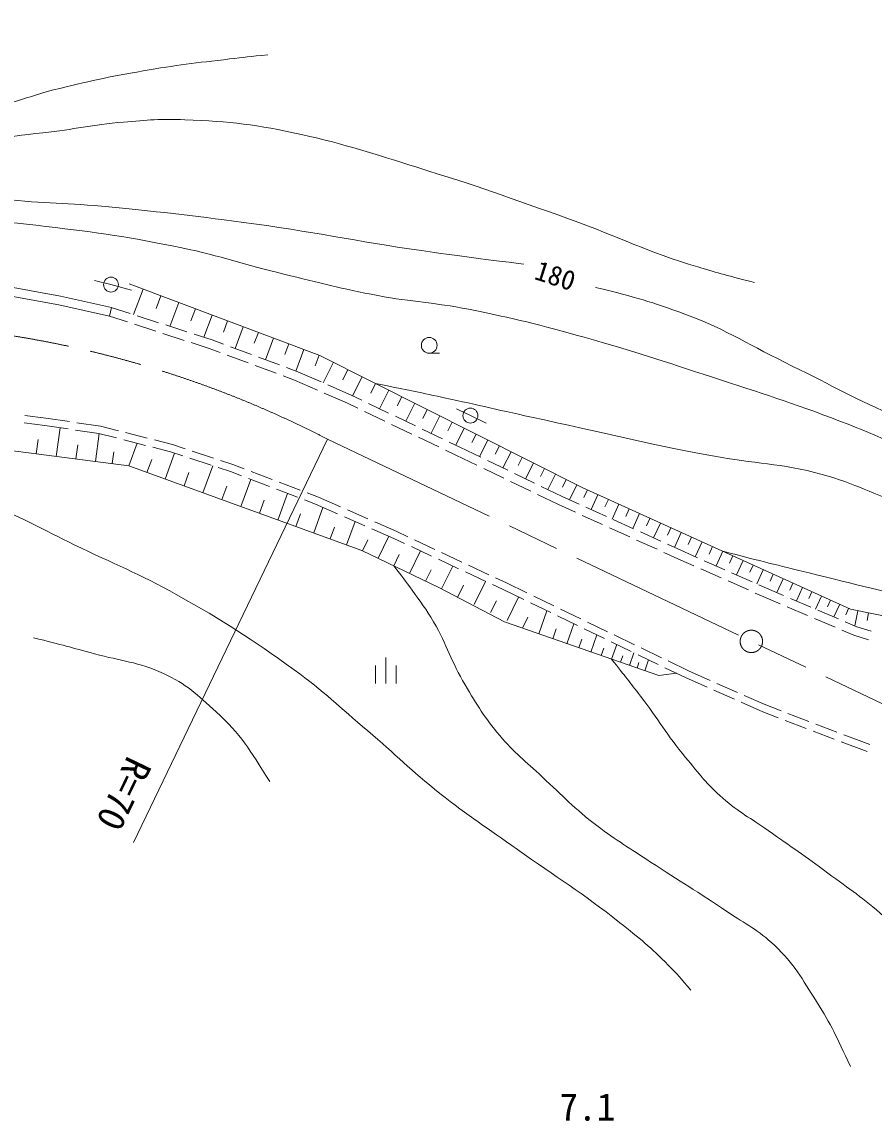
# Model space of a CAD drawing. Units: millimetres, scale not verified. Extents: x 40000 to 680000, y 20000 to 380000.
# Drawn here: x 211860 to 268959, y 269019 to 342688 of the extents above; entities that cross this region are included whole.
import ezdxf
from ezdxf.enums import TextEntityAlignment as Align

# ---------------------------------------------------------------- set-up
doc = ezdxf.new("R2010")
doc.units = ezdxf.units.MM
doc.header["$LTSCALE"] = 1000
doc.linetypes.add('CHAIN', pattern=[18.5, 12, -1.5, 3.5, -1.5])
for name, color, linetype, lineweight in [('M-BMK', 2, 'CHAIN', 13), ('M-STR-HTXT', 7, 'Continuous', 13), ('M-WORK', 1, 'Continuous', 13)]:
    doc.layers.add(name, color=color, linetype=linetype, lineweight=lineweight)
doc.styles.add('ＭＳ ゴシック', font='')
doc.styles.get('ＭＳ ゴシック').set_extended_font_data('MS Gothic')

msp = doc.modelspace()

# ---------------------------------------------------------------- linework, layer by layer
at = {"layer": 'M-BMK'}
msp.add_line((232340, 314721), (269526, 296976), dxfattribs=at)
msp.add_circle((260739, 301169), 750, dxfattribs=at)
msp.add_arc((200223, 252524), 70000, 62.68962, 84.21634, dxfattribs=at)
at = {"layer": 'M-STR-HTXT'}
msp.add_line((232340, 314721), (219329, 287689), dxfattribs=at)
at = {"layer": 'M-WORK'}
for p, q in [((210272, 325075), (214448, 324312)), ((216724, 325368), (217825, 325084)), ((217825, 325084), (219210, 324711)), ((219043, 325126), (231831, 320331)), ((210173, 324483), (214329, 323724)), ((214448, 324312), (217856, 323550)), ((219979, 324775), (219340, 323071)), ((221173, 324328), (220853, 323475)), ((214329, 323724), (217725, 322964)), ((217856, 323550), (217725, 322964)), ((217910, 323535), (219112, 323147)), ((222366, 323880), (221768, 322286)), ((223482, 323462), (223183, 322665)), ((217725, 322964), (218921, 322578)), ((219587, 322993), (221015, 322531)), ((224597, 323044), (224039, 321553)), ((219397, 322424), (220824, 321962)), ((221490, 322377), (222918, 321916)), ((225641, 322652), (225361, 321907)), ((226684, 322261), (226137, 320802)), ((221300, 321808), (222727, 321347)), ((223393, 321762), (224595, 321373)), ((224595, 321373), (225357, 321091)), ((227705, 321878), (227431, 321149)), ((228726, 321495), (228182, 320044)), ((223203, 321193), (224399, 320806)), ((224399, 320806), (225146, 320529)), ((225826, 320917), (227232, 320396)), ((229742, 321114), (229470, 320389)), ((230758, 320733), (230216, 319290)), ((239150, 320488), (239850, 320488)), ((225615, 320356), (227022, 319834)), ((227701, 320222), (229108, 319701)), ((231768, 320355), (231497, 319633)), ((231831, 320331), (249394, 311480)), ((232734, 319876), (232041, 318499)), ((227490, 319661), (228897, 319139)), ((229576, 319527), (230338, 319245)), ((230338, 319245), (231900, 318561)), ((233698, 319390), (233351, 318702)), ((229366, 318966), (230113, 318688)), ((230113, 318688), (231662, 318010)), ((232358, 318360), (233920, 317676)), ((234662, 318904), (234019, 317628)), ((235555, 318454), (235233, 317816)), ((232120, 317809), (233670, 317130)), ((233920, 317676), (234629, 317337)), ((236448, 318004), (235824, 316765)), ((237315, 317567), (237003, 316948)), ((233670, 317130), (234374, 316793)), ((235080, 317121), (236433, 316474)), ((238182, 317130), (237576, 315928)), ((212056, 316305), (213457, 316134)), ((213457, 316134), (215037, 315902)), ((234825, 316578), (236178, 315931)), ((236884, 316258), (238238, 315611)), ((239024, 316706), (238721, 316105)), ((239865, 316282), (239277, 315115)), ((240974, 316757), (241116, 316686)), ((241116, 316686), (241913, 316307)), ((241913, 316307), (242963, 315802)), ((212000, 315808), (213390, 315638)), ((213390, 315638), (214955, 315408)), ((214160, 313568), (214409, 315489)), ((215449, 315336), (217014, 315106)), ((215532, 315829), (217112, 315596)), ((217112, 315596), (218320, 315288)), ((236630, 315715), (237983, 315068)), ((238689, 315396), (240042, 314749)), ((240682, 315870), (240388, 315286)), ((241499, 315458), (240928, 314325)), ((212815, 313742), (212940, 314703)), ((216784, 313228), (217027, 315102)), ((217014, 315106), (218200, 314802)), ((218685, 314678), (220138, 314307)), ((218804, 315164), (220257, 314793)), ((220742, 314669), (221950, 314360)), ((238434, 314853), (239787, 314206)), ((242292, 315058), (242007, 314492)), ((243086, 314659), (242529, 313554)), ((210380, 314058), (219011, 312939)), ((215472, 313398), (215593, 314335)), ((217903, 313083), (218007, 313883)), ((219023, 312935), (219573, 314451)), ((220622, 314183), (221809, 313880)), ((221809, 313880), (222634, 313607)), ((221950, 314360), (222788, 314083)), ((223263, 313925), (224687, 313454)), ((240238, 313990), (240943, 313653)), ((240493, 314533), (241202, 314194)), ((241202, 314194), (242610, 313515)), ((243859, 314269), (243580, 313717)), ((244632, 313879), (244089, 312801)), ((220238, 312494), (220554, 313362)), ((221454, 312052), (222084, 313789)), ((223108, 313450), (224532, 312978)), ((225161, 313297), (226000, 313019)), ((240943, 313653), (242353, 312973)), ((243060, 313298), (244411, 312646)), ((245387, 313499), (245115, 312960)), ((246141, 313119), (245611, 312067)), ((219011, 312939), (234636, 307265)), ((222720, 311592), (223049, 312497)), ((223986, 311132), (224643, 312941)), ((225007, 312821), (225832, 312548)), ((225832, 312548), (226581, 312261)), ((226000, 313019), (226760, 312728)), ((227227, 312549), (228628, 312012)), ((242803, 312756), (244154, 312104)), ((244862, 312429), (246212, 311777)), ((246877, 312748), (246612, 312222)), ((247614, 312377), (247096, 311350)), ((226532, 310208), (227193, 312026)), ((227048, 312082), (228449, 311545)), ((229094, 311833), (230495, 311297)), ((244604, 311886), (245955, 311234)), ((248332, 312014), (248074, 311501)), ((249051, 311652), (248552, 310662)), ((225259, 310670), (225590, 311579)), ((228916, 311366), (230316, 310830)), ((229017, 309305), (229662, 311080)), ((230962, 311118), (231722, 310826)), ((246406, 311017), (247816, 310337)), ((246663, 311559), (248070, 310880)), ((249394, 311480), (267376, 303328)), ((249751, 311317), (249522, 310812)), ((250459, 310997), (250007, 310001)), ((227775, 309757), (228097, 310644)), ((230783, 310651), (231533, 310363)), ((231411, 308436), (232032, 310146)), ((231533, 310363), (233011, 309718)), ((231722, 310826), (233209, 310177)), ((247816, 310337), (248952, 309821)), ((248070, 310880), (249202, 310367)), ((249657, 310160), (251023, 309540)), ((251156, 310681), (250930, 310183)), ((251852, 310365), (251401, 309369)), ((230214, 308871), (230524, 309726)), ((233469, 309518), (234844, 308918)), ((233667, 309977), (235042, 309377)), ((249408, 309615), (250774, 308995)), ((252550, 310049), (252324, 309551)), ((253247, 309733), (252795, 308737)), ((253944, 309417), (253718, 308919)), ((232510, 308037), (232795, 308822)), ((233609, 307638), (234179, 309208)), ((235302, 308718), (236781, 308072)), ((235500, 309177), (236987, 308528)), ((251229, 308788), (252595, 308169)), ((251479, 309334), (252845, 308714)), ((254641, 309101), (254190, 308104)), ((255339, 308784), (255113, 308286)), ((234688, 307240), (235044, 307980)), ((235725, 306742), (236437, 308223)), ((236781, 308072), (237502, 307734)), ((236987, 308528), (237712, 308188)), ((238165, 307975), (239523, 307338)), ((253050, 307962), (254416, 307342)), ((253300, 308508), (254666, 307888)), ((256037, 308468), (255585, 307471)), ((256734, 308152), (256509, 307653)), ((234636, 307265), (239791, 304787)), ((237839, 305725), (238565, 307236)), ((237954, 307522), (239312, 306885)), ((255121, 307681), (256253, 307168)), ((257432, 307835), (256983, 306845)), ((258126, 307521), (257901, 307026)), ((258819, 307207), (258376, 306229)), ((236782, 306233), (237145, 306989)), ((239765, 306673), (241123, 306036)), ((239976, 307126), (241334, 306489)), ((254872, 307136), (256008, 306620)), ((256008, 306620), (256887, 306231)), ((256253, 307168), (257129, 306780)), ((257587, 306578), (258959, 305972)), ((259503, 306897), (259282, 306408)), ((260187, 306586), (259750, 305622)), ((238911, 305210), (239279, 305976)), ((239982, 304694), (240726, 306222)), ((241576, 305823), (242934, 305186)), ((241786, 306277), (243144, 305640)), ((257345, 306029), (258716, 305423)), ((259416, 305769), (260788, 305163)), ((260863, 306280), (260644, 305798)), ((261538, 305974), (261107, 305022)), ((242164, 303633), (242922, 305192)), ((243597, 305427), (244322, 305087)), ((244322, 305087), (245701, 304422)), ((259174, 305220), (260546, 304614)), ((262205, 305672), (261989, 305196)), ((262871, 305370), (262450, 304441)), ((263522, 305075), (263311, 304610)), ((239791, 304787), (244187, 302469)), ((241073, 304164), (241452, 304943)), ((243386, 304974), (244107, 304636)), ((244107, 304636), (245489, 303969)), ((261003, 304412), (261882, 304023)), ((261245, 304961), (262121, 304573)), ((262121, 304573), (262893, 304244)), ((264172, 304780), (263763, 303879)), ((264803, 304494), (264599, 304043)), ((243269, 303096), (243653, 303885)), ((244374, 302558), (245141, 304137)), ((245939, 303752), (247290, 303100)), ((246151, 304205), (247502, 303553)), ((261882, 304023), (262670, 303687)), ((263353, 304048), (264732, 303459)), ((265434, 304208), (265038, 303333)), ((266047, 303930), (265848, 303493)), ((266659, 303653), (266274, 302804)), ((245410, 302054), (245770, 302795)), ((246495, 301667), (247036, 303223)), ((247740, 302883), (249091, 302231)), ((247952, 303335), (249303, 302683)), ((263130, 303491), (264510, 302902)), ((265192, 303263), (266572, 302675)), ((267253, 303383), (267061, 302959)), ((267376, 303328), (283081, 300091)), ((267883, 303223), (267673, 302205)), ((268595, 303076), (268490, 302567)), ((244187, 302469), (254537, 298873)), ((248369, 301016), (248834, 302355)), ((249754, 302466), (251105, 301814)), ((264969, 302706), (266349, 302117)), ((267032, 302478), (267804, 302149)), ((267804, 302149), (268779, 301848)), ((247432, 301342), (247665, 302011)), ((249175, 300736), (249376, 301312)), ((249541, 302013), (250892, 301362)), ((249982, 300456), (250382, 301608)), ((251555, 301597), (252906, 300945)), ((266809, 301921), (267597, 301585)), ((267597, 301585), (268600, 301275)), ((250676, 300215), (250848, 300710)), ((251343, 301144), (252693, 300492)), ((251370, 299973), (251714, 300965)), ((253356, 300728), (254707, 300076)), ((236244, 298337), (236244, 300087)), ((251967, 299766), (252115, 300193)), ((252564, 299558), (252861, 300412)), ((253144, 300275), (254495, 299623)), ((253592, 299201), (253847, 299935)), ((255157, 299859), (256536, 299193)), ((235544, 298337), (235544, 299562)), ((236944, 298337), (236944, 299562)), ((253078, 299380), (253206, 299747)), ((254945, 299406), (256326, 298739)), ((256536, 299193), (257976, 298557)), ((254537, 298873), (255716, 299034)), ((256326, 298739), (257776, 298099)), ((258233, 297897), (259605, 297291)), ((258433, 298355), (259806, 297749)), ((260063, 297089), (261512, 296448)), ((260263, 297547), (261703, 296911)), ((261703, 296911), (262727, 296519)), ((261512, 296448), (262546, 296053)), ((263194, 296340), (264595, 295805)), ((263013, 295874), (264414, 295339)), ((265062, 295626), (266463, 295090)), ((264881, 295160), (266282, 294624)), ((266930, 294912), (267954, 294520)), ((266749, 294446), (267782, 294050)), ((267782, 294050), (268508, 293795)), ((267954, 294520), (268677, 294266))]:
    msp.add_line(p, q, dxfattribs=at)
for centre, radius in [((217825, 325084), 500), ((239150, 321013), 525), ((241913, 316307), 500)]:
    msp.add_circle(centre, radius, dxfattribs=at)
for points, knots in [([(180340, 344201), (180237, 343376), (180235, 343068), (180280, 342343), (180354, 341158), (180540, 340473), (181059, 339406), (181700, 338090), (182341, 337474), (183457, 336529), (184493, 335651), (185184, 335285), (186394, 334670), (187782, 333966), (188610, 333644), (190111, 333232), (191883, 332745), (192955, 332856), (194786, 332692), (198128, 332394), (200024, 332531), (203358, 332153), (206219, 331828), (207754, 331195), (210611, 330834), (213360, 330487), (214926, 330565), (217684, 330295), (221485, 329922), (223610, 329671), (227394, 329156), (232139, 328510), (234759, 327891), (239503, 327238), (241842, 326915), (242597, 326809), (245497, 326458)], [0, 0, 0, 0, 1, 1, 1, 2, 2, 2, 3, 3, 3, 4, 4, 4, 5, 5, 5, 6, 6, 6, 7, 7, 7, 8, 8, 8, 9, 9, 9, 10, 10, 10, 11, 11, 11, 12, 12, 12, 12]), ([(186950, 344189), (187591, 342899), (187899, 342398), (188748, 341432), (189888, 340134), (190887, 339784), (192344, 338855), (193855, 337891), (194732, 337385), (196360, 336637), (197957, 335903), (198844, 335412), (200556, 335018), (202706, 334525), (203986, 334634), (206191, 334659), (208963, 334690), (210507, 334959), (213264, 335258), (215377, 335488), (216541, 335789), (218659, 335977), (220264, 336120), (221171, 336192), (222781, 336131), (225852, 336014), (227588, 335817), (230587, 335145), (233653, 334458), (235325, 333879), (238326, 332947), (242357, 331696), (244582, 330892), (248556, 329470), (251928, 328265), (253716, 327293), (257148, 326274), (258622, 325836), (259131, 325676), (260944, 325235)], [0, 0, 0, 0, 1, 1, 1, 2, 2, 2, 3, 3, 3, 4, 4, 4, 5, 5, 5, 6, 6, 6, 7, 7, 7, 8, 8, 8, 9, 9, 9, 10, 10, 10, 11, 11, 11, 12, 12, 12, 13, 13, 13, 13]), ([(173652, 342453), (174110, 341234), (174299, 340827), (174850, 339855), (175640, 338462), (176188, 337701), (177368, 336618), (178523, 335559), (179265, 335044), (180645, 334301), (182166, 333481), (183095, 333167), (184721, 332582), (185817, 332188), (186429, 331950), (187558, 331663), (190674, 330873), (192447, 330509), (195630, 330065), (198911, 329607), (200796, 329903), (204102, 329705), (207759, 329487), (209815, 329419), (213453, 328986), (217030, 328559), (219037, 328284), (222564, 327547), (225262, 326984), (226720, 326442), (229397, 325789), (231855, 325189), (233225, 324816), (235711, 324350), (238070, 323909), (239431, 323896), (241785, 323431), (244842, 322828), (246537, 322392), (249538, 321553), (252923, 320607), (254789, 319970), (258129, 318876), (261502, 317771), (263407, 317188), (266721, 315919), (269485, 314860), (270959, 314082), (273714, 313001), (275866, 312157), (277050, 311610), (279269, 310963), (281748, 310241), (283145, 309802), (285703, 309445), (287822, 309149), (289042, 309108), (291177, 309245), (292809, 309350), (293733, 309516), (295293, 310004), (296766, 310465), (297532, 310921), (298850, 311723), (300120, 312495), (300887, 312899), (301927, 313960), (303366, 315431), (304050, 316413), (305004, 318236), (305855, 319865), (306090, 320593), (306682, 322632)], [0, 0, 0, 0, 1, 1, 1, 2, 2, 2, 3, 3, 3, 4, 4, 4, 5, 5, 5, 6, 6, 6, 7, 7, 7, 8, 8, 8, 9, 9, 9, 10, 10, 10, 11, 11, 11, 12, 12, 12, 13, 13, 13, 14, 14, 14, 15, 15, 15, 16, 16, 16, 17, 17, 17, 18, 18, 18, 19, 19, 19, 20, 20, 20, 21, 21, 21, 22, 22, 22, 23, 23, 23, 24, 24, 24, 24]), ([(197959, 339689), (198792, 339032), (199069, 338833), (199837, 338370), (200812, 337783), (201383, 337453), (202474, 337131), (204074, 336661), (205044, 336578), (206710, 336612), (208191, 336642), (209019, 336816), (210467, 337131), (211862, 337435), (212598, 337785), (213983, 338130), (216306, 338710), (217619, 339000), (219977, 339409), (222229, 339799), (223502, 339944), (225772, 340208), (226770, 340325), (227092, 340364), (228329, 340488)], [0, 0, 0, 0, 1, 1, 1, 2, 2, 2, 3, 3, 3, 4, 4, 4, 5, 5, 5, 6, 6, 6, 7, 7, 7, 8, 8, 8, 8]), ([(258819, 307207), (261628, 306492), (262347, 306313), (264613, 305758), (267853, 304966), (269657, 304467), (272925, 303800), (275907, 303192), (277583, 302863), (280598, 302442), (283316, 302062), (284848, 301850), (287591, 301762), (290011, 301685), (291413, 301554), (293785, 302042), (295796, 302456), (296866, 302960), (298740, 303800), (301435, 305008), (302854, 305875), (305453, 307277), (307151, 308192), (308237, 308503), (309769, 309675), (311480, 310983), (312390, 311807), (313805, 313431), (314893, 314679), (315671, 315330), (316283, 316868), (316942, 318524), (317132, 319535), (317362, 321303), (317464, 322093), (317458, 322545), (317442, 323341), (317421, 324346), (317349, 324715), (317162, 325899)], [0, 0, 0, 0, 1, 1, 1, 2, 2, 2, 3, 3, 3, 4, 4, 4, 5, 5, 5, 6, 6, 6, 7, 7, 7, 8, 8, 8, 9, 9, 9, 10, 10, 10, 11, 11, 11, 12, 12, 12, 13, 13, 13, 13]), ([(250292, 324900), (253115, 324207), (253995, 323952), (256286, 323102), (259212, 322016), (260669, 320983), (263479, 319625), (266242, 318290), (267712, 317368), (270552, 316208), (273590, 314968), (275312, 314298), (278465, 313391), (280266, 312873), (281283, 312563), (283140, 312312), (285327, 312016), (286569, 311814), (288775, 311893), (290598, 311957), (291632, 312124), (293390, 312612), (294676, 312969), (295454, 313134), (296567, 313871), (298142, 314912), (298989, 315643), (300104, 317167), (301167, 318621), (301460, 319399), (302142, 321303)], [0, 0, 0, 0, 1, 1, 1, 2, 2, 2, 3, 3, 3, 4, 4, 4, 5, 5, 5, 6, 6, 6, 7, 7, 7, 8, 8, 8, 9, 9, 9, 10, 10, 10, 10]), ([(235555, 318454), (237570, 318047), (238084, 317940), (239702, 317597), (242174, 317074), (243548, 316736), (246016, 316198), (250742, 315168), (253372, 314500), (258124, 313601), (260986, 313060), (262670, 313138), (265477, 312362), (267738, 311737), (268887, 311029), (271112, 310284), (273603, 309450), (275025, 309065), (277546, 308326), (280253, 307533), (281716, 306834), (284499, 306368), (287027, 305944), (288493, 305868), (291052, 306008), (293351, 306134), (294631, 306461), (296847, 307087), (298735, 307621), (299744, 308095), (301522, 308925), (303282, 309747), (304347, 310128), (305878, 311323), (307489, 312580), (308330, 313441), (309435, 315159), (310565, 316918), (311124, 318028), (311552, 320075), (311917, 321819), (311910, 322628), (311792, 324630)], [0, 0, 0, 0, 1, 1, 1, 2, 2, 2, 3, 3, 3, 4, 4, 4, 5, 5, 5, 6, 6, 6, 7, 7, 7, 8, 8, 8, 9, 9, 9, 10, 10, 10, 11, 11, 11, 12, 12, 12, 13, 13, 13, 14, 14, 14, 14]), ([(198897, 313061), (199995, 312977), (200316, 312933), (201219, 312801), (202771, 312573), (203632, 312367), (205136, 311922), (207019, 311364), (208080, 311046), (209891, 310283), (212078, 309362), (213230, 308683), (215366, 307646), (218053, 306341), (219631, 305746), (222239, 304289), (225426, 302509), (227155, 301395), (230111, 299254), (232131, 297791), (233123, 296789), (235027, 295178), (236935, 293563), (237908, 292543), (239862, 290982), (241818, 289419), (243023, 288687), (245057, 287226), (247737, 285300), (249352, 284371), (251930, 282311), (253243, 281261), (253998, 280682), (255167, 279473), (255781, 278838), (256001, 278610), (256685, 277795)], [0, 0, 0, 0, 1, 1, 1, 2, 2, 2, 3, 3, 3, 4, 4, 4, 5, 5, 5, 6, 6, 6, 7, 7, 7, 8, 8, 8, 9, 9, 9, 10, 10, 10, 11, 11, 11, 12, 12, 12, 12]), ([(236782, 306233), (237382, 305458), (237540, 305248), (238006, 304601), (238591, 303790), (238940, 303347), (239445, 302483), (240377, 300886), (240610, 299833), (241563, 298248), (242390, 296871), (242844, 296078), (243880, 294851), (244878, 293670), (245585, 293145), (246718, 292094), (248127, 290785), (248863, 289982), (250394, 288817), (251744, 287789), (252575, 287315), (253991, 286379), (255977, 285067), (257132, 284395), (259106, 283062), (260376, 282205), (261189, 281839), (262302, 280785), (263631, 279527), (264121, 278574), (265100, 277028), (266127, 275406), (266423, 274746), (267378, 272672)], [0, 0, 0, 0, 1, 1, 1, 2, 2, 2, 3, 3, 3, 4, 4, 4, 5, 5, 5, 6, 6, 6, 7, 7, 7, 8, 8, 8, 9, 9, 9, 10, 10, 10, 11, 11, 11, 11]), ([(212643, 301417), (214621, 300907), (215131, 300773), (216719, 300338), (218528, 299843), (219631, 299802), (221335, 299019), (222888, 298306), (223608, 297594), (224871, 296442), (226574, 294889), (227052, 293998), (228468, 291766)], [0, 0, 0, 0, 1, 1, 1, 2, 2, 2, 3, 3, 3, 4, 4, 4, 4]), ([(251370, 299973), (252321, 298789), (252565, 298473), (253315, 297498), (254526, 295922), (255054, 294924), (256325, 293396), (257253, 292280), (257741, 291612), (258829, 290652), (259920, 289688), (260681, 289338), (261866, 288494), (263428, 287382), (264325, 286788), (265862, 285643), (267350, 284535), (268230, 283968), (269619, 282739), (270407, 282042), (270829, 281619), (271484, 280795), (272478, 279542), (272858, 278710), (273668, 277331), (274709, 275561), (275308, 274573), (276199, 272722), (276884, 271299), (277103, 270797), (277824, 269019)], [0, 0, 0, 0, 1, 1, 1, 2, 2, 2, 3, 3, 3, 4, 4, 4, 5, 5, 5, 6, 6, 6, 7, 7, 7, 8, 8, 8, 9, 9, 9, 10, 10, 10, 10])]:
    msp.add_open_spline(points, degree=3, knots=knots, dxfattribs=at)

# ---------------------------------------------------------------- texts
at = {"layer": 'M-STR-HTXT', "style": 'ＭＳ ゴシック'}
msp.add_text('R=70', height=1833, rotation=244.298, dxfattribs=at).set_placement((218695, 290942), align=Align.MIDDLE_CENTER)
msp.add_text('7.1', height=1833, dxfattribs=at).set_placement((249750, 268500), align=Align.BOTTOM_CENTER)
at = {"layer": 'M-WORK', "style": 'ＭＳ ゴシック'}
msp.add_text('180', height=1320, rotation=341.996, dxfattribs=at).set_placement((247608, 325685), align=Align.MIDDLE_CENTER)

doc.saveas('drawing.dxf')
